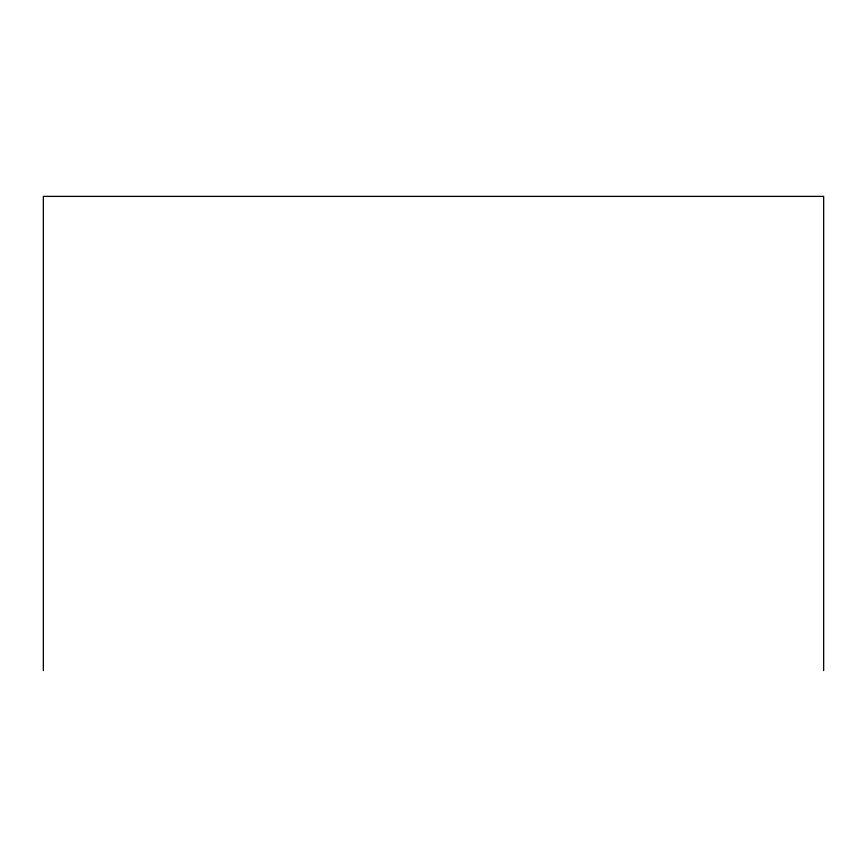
<?xml version="1.0" encoding="UTF-8"?>
<svg xmlns="http://www.w3.org/2000/svg" width="867" height="867" viewBox="0 0 867 867"><rect width="100%" height="100%" fill="white"/><g stroke="black" fill="none" stroke-linecap="round" stroke-linejoin="round"><path stroke-width="1.3" d="M823.65 670.614L823.65 196.386L43.35 196.386L43.35 670.614"/></g></svg>
